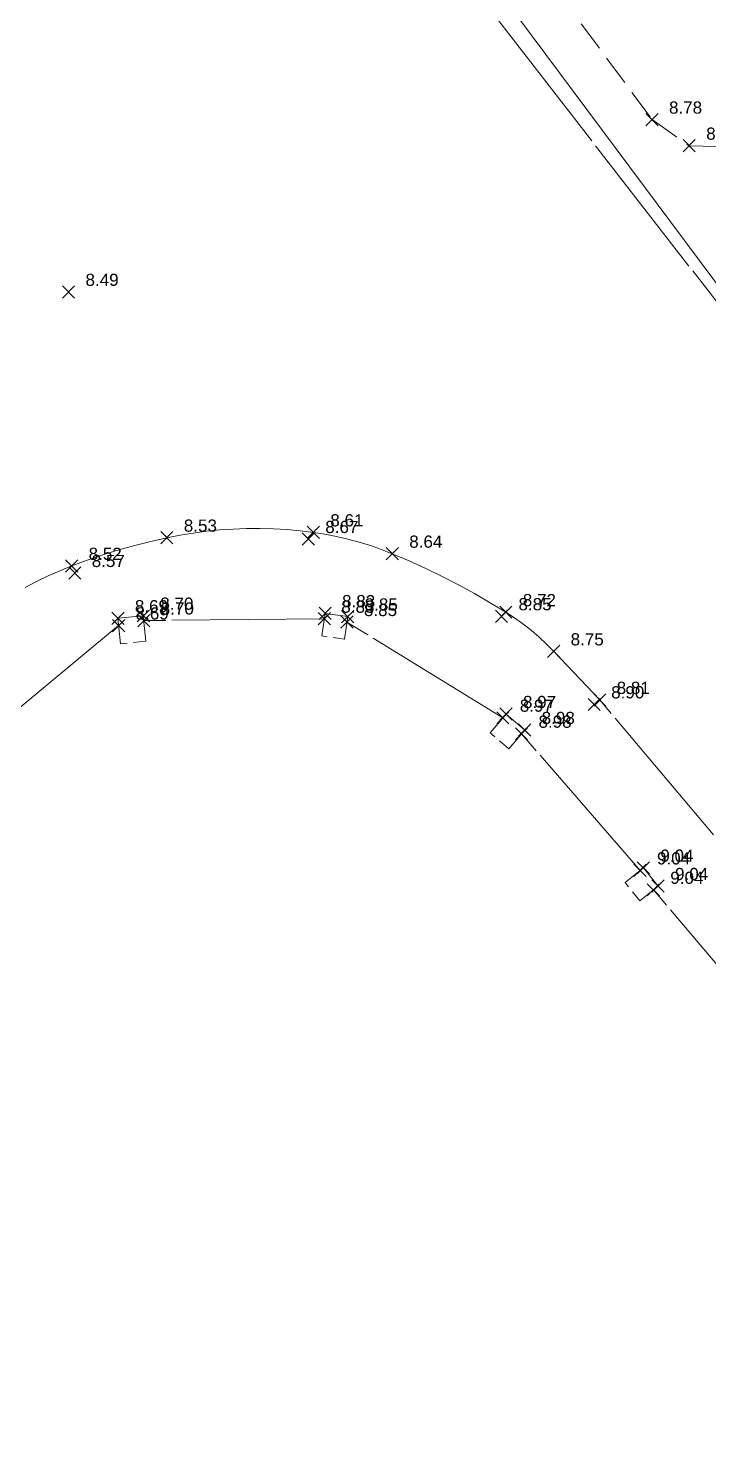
# Model space of a CAD drawing. Header units: metres. Extents: x 1232176 to 1232774, y 7198915 to 7199601.
# Drawn here: x 1232602.83 to 1232613.99, y 7199486.19 to 7199509.4 of the extents above; entities that cross this region are included whole.
import ezdxf

# ---------------------------------------------------------------- set-up
doc = ezdxf.new("R2010")
doc.units = ezdxf.units.M
doc.header["$PDMODE"] = 3
doc.header["$PDSIZE"] = 0.1
for name, pattern in [('LL_0821', [0.7, 0.5, -0.2]), ('LL_0822', [2.5, 2.5, 0]), ('SL_1146', [2.5, 2.5, 0]), ('Socle_Continu', [2.5, 2.5, 0]), ('YL_2901', [2.5, 2.5, 0])]:
    doc.linetypes.add(name, pattern=pattern)
for name, color, linetype, lineweight, true_color in [('BATIM_SCS', 7, 'Socle_Continu', 13, 0xdf7fff), ('EAUPL_SCT', 5, 'Socle_Continu', 13, 0x0000ff), ('SIGTS_PSS', 7, 'Socle_Continu', 13, 0x9966cc)]:
    doc.layers.add(name, color=color, linetype=linetype, lineweight=lineweight, true_color=true_color)
for name, color, linetype, lineweight in [('CLOTU_SCS', 212, 'Socle_Continu', 13), ('SIGTA_SCI', 7, 'Socle_Continu', 13), ('SIGTO_SCI', 255, 'Socle_Continu', 13), ('VOIRI_SCS', 7, 'Socle_Continu', 13)]:
    doc.layers.add(name, color=color, linetype=linetype, lineweight=lineweight)
doc.styles.get("Standard").update_dxf_attribs({"font": 'arial.ttf'})
doc.linetypes.add('BL_0101', pattern='A,3,-0.2,0.2,-0.381,["ep",Standard,S=0.254,R=0,X=-0.2,Y=-0.1],-0.381,0.2,-0.2', length=4.562)

# ---------------------------------------------------------------- blocks, each defined once
blk = doc.blocks.new('YP_1521')
at = {"layer": 'SIGTO_SCI', "color": 7, "linetype": 'Socle_Continu'}
blk.add_point((0, 0), dxfattribs=at)
at = {"layer": 'SIGTA_SCI', "linetype": 'Socle_Continu'}
blk.add_attdef('ALT', (0.278, 0.099), '', height=0.2, dxfattribs=at)
at = {"layer": 'SIGTA_SCI', "linetype": 'Socle_Continu', "flags": 9}
blk.add_attdef('CALQUE_ALT', (1.69, -1.18), '', height=0.2, dxfattribs=at)
at = {"layer": 'SIGTO_SCI', "linetype": 'Socle_Continu', "flags": 9}
for tag, p in [('ID', (1.69, 0.105)), ('NATURE', (1.69, -0.216)), ('FAMILLE', (1.69, -0.538)), ('CALQUE', (1.69, -0.859)), ('PCRS', (1.69, -1.823))]:
    blk.add_attdef(tag, p, '', height=0.2, dxfattribs=at)
blk = doc.blocks.new('RP_1126')
at = {"layer": 'BATIM_SCS', "linetype": 'Socle_Continu', "flags": 128}
blk.add_lwpolyline([(0, 0), (0, 1), (1, 1), (1, 0)], close=True, dxfattribs=at)
at = {"layer": 'BATIM_SCS', "linetype": 'Socle_Continu', "flags": 9}
for tag, p in [('ID', (1.409, 0.991)), ('NATURE', (1.409, 0.67)), ('CALQUE', (1.409, 0.028)), ('FAMILLE', (1.409, 0.349)), ('PCRS', (1.409, -0.294))]:
    blk.add_attdef(tag, p, '', height=0.2, dxfattribs=at)

msp = doc.modelspace()

# ---------------------------------------------------------------- linework, layer by layer
at = {"layer": 'CLOTU_SCS', "linetype": 'SL_1146'}
for points in [[(1232604.309, 7199499.602, 8.69), (1232602.005, 7199497.689, 8.74)], [(1232607.684, 7199499.714, 8.83), (1232604.722, 7199499.684, 8.7)], [(1232610.613, 7199498.089, 8.97), (1232608.055, 7199499.66, 8.85)], [(1232612.864, 7199495.584, 9.04), (1232610.92, 7199497.826, 8.98)], [(1232614.98, 7199493.03, 9.08), (1232613.083, 7199495.264, 9.04)]]:
    msp.add_polyline3d(points, dxfattribs=at)
at = {"layer": 'EAUPL_SCT', "linetype": 'BL_0101'}
msp.add_polyline3d([(1232592.306, 7199534.477, 6.63), (1232627.79, 7199486.874, 6.93)], dxfattribs=at)
at = {"layer": 'SIGTS_PSS', "linetype": 'YL_2901'}
msp.add_polyline3d([(1232588.035, 7199526.334, 7.98), (1232604.168, 7199517.749, 8.37), (1232654.031, 7199453.452, 9.16)], dxfattribs=at)
at = {"layer": 'VOIRI_SCS', "linetype": 'LL_0821'}
msp.add_polyline3d([(1232611.527, 7199511.508, 8.66), (1232611.077, 7199511.028, 8.65), (1232611.068, 7199510.605, 8.66), (1232613.061, 7199507.906, 8.78), (1232613.671, 7199507.477, 8.8), (1232614.116, 7199507.466, 8.82), (1232614.388, 7199507.684, 8.83)], dxfattribs=at)
at = {"layer": 'VOIRI_SCS', "linetype": 'LL_0822'}
msp.add_polyline3d([(1232617.419, 7199492.195, 8.96), (1232612.203, 7199498.381, 8.81), (1232611.447, 7199499.179, 8.75), (1232611.328, 7199499.299, 8.745), (1232611.204, 7199499.415, 8.74), (1232611.075, 7199499.525, 8.735), (1232610.942, 7199499.63, 8.73), (1232610.804, 7199499.728, 8.725), (1232610.662, 7199499.821, 8.72), (1232610.406, 7199499.977, 8.709), (1232610.147, 7199500.127, 8.697), (1232609.884, 7199500.271, 8.686), (1232609.617, 7199500.408, 8.674), (1232609.347, 7199500.539, 8.663), (1232609.074, 7199500.664, 8.651), (1232608.799, 7199500.781, 8.64), (1232608.62, 7199500.852, 8.636), (1232608.439, 7199500.915, 8.631), (1232608.255, 7199500.972, 8.627), (1232608.07, 7199501.022, 8.623), (1232607.883, 7199501.065, 8.619), (1232607.694, 7199501.102, 8.614), (1232607.504, 7199501.131, 8.61), (1232607.286, 7199501.157, 8.603), (1232607.067, 7199501.177, 8.595), (1232606.848, 7199501.19, 8.588), (1232606.628, 7199501.195, 8.581), (1232606.408, 7199501.194, 8.574), (1232606.189, 7199501.186, 8.566), (1232605.969, 7199501.171, 8.559), (1232605.751, 7199501.15, 8.552), (1232605.533, 7199501.121, 8.545), (1232605.316, 7199501.086, 8.537), (1232605.1, 7199501.044, 8.53), (1232604.835, 7199500.984, 8.528), (1232604.572, 7199500.917, 8.527), (1232604.31, 7199500.844, 8.525), (1232604.051, 7199500.763, 8.523), (1232603.793, 7199500.676, 8.522), (1232603.538, 7199500.581, 8.52), (1232603.343, 7199500.503, 8.516), (1232603.15, 7199500.417, 8.512), (1232602.961, 7199500.326, 8.508), (1232602.774, 7199500.228, 8.504)], dxfattribs=at)

# ---------------------------------------------------------------- block references
at = {"layer": 'BATIM_SCS', "linetype": 'Socle_Continu'}
for p, xscale, yscale, zscale, rotation in [((1232604.297, 7199499.721, 8.69), 0.4184500809219319, 0.4184500809219319, 0.9963097164807904, 275.7549951367975), ((1232607.697, 7199499.803, 8.83), 0.3744747675082855, 0.3744747675082855, 0.8916065893054416, 261.6088788216039), ((1232610.666, 7199498.15, 8.97), 0.4037011159483705, 0.4037011159483705, 0.9611931332104061, 229.4247212561312), ((1232612.919, 7199495.627, 9.04), 0.3858546826923008, 0.3858546826923008, 0.9187016254578589, 218.7687564466906)]:
    msp.add_blockref('RP_1126', p, dxfattribs=dict(at, xscale=xscale, yscale=yscale, zscale=zscale, rotation=rotation))
at = {"layer": 'SIGTO_SCI', "linetype": 'Socle_Continu'}
ref = msp.add_blockref('YP_1521', (1232613.061, 7199507.906, 8.78), dxfattribs=at)
ref.add_attrib('ALT', '8.78', (1232613.339, 7199508.004, 8.78), dxfattribs={"layer": 'SIGTA_SCI', "linetype": 'Socle_Continu', "height": 0.2})
ref = msp.add_blockref('YP_1521', (1232613.671, 7199507.477, 8.8), dxfattribs=at)
ref.add_attrib('ALT', '8.80', (1232613.949, 7199507.576, 8.8), dxfattribs={"layer": 'SIGTA_SCI', "linetype": 'Socle_Continu', "height": 0.2})
ref = msp.add_blockref('YP_1521', (1232603.487, 7199505.078, 8.49), dxfattribs=at)
ref.add_attrib('ALT', '8.49', (1232603.765, 7199505.177, 8.49), dxfattribs={"layer": 'SIGTA_SCI', "linetype": 'Socle_Continu', "height": 0.2})
ref = msp.add_blockref('YP_1521', (1232605.1, 7199501.044, 8.53), dxfattribs=at)
ref.add_attrib('ALT', '8.53', (1232605.378, 7199501.143, 8.53), dxfattribs={"layer": 'SIGTA_SCI', "linetype": 'Socle_Continu', "height": 0.2})
ref = msp.add_blockref('YP_1521', (1232607.421, 7199501.022, 8.67), dxfattribs=at)
ref.add_attrib('ALT', '8.67', (1232607.699, 7199501.121, 8.67), dxfattribs={"layer": 'SIGTA_SCI', "linetype": 'Socle_Continu', "height": 0.2})
ref = msp.add_blockref('YP_1521', (1232607.504, 7199501.131, 8.61), dxfattribs=at)
ref.add_attrib('ALT', '8.61', (1232607.782, 7199501.23, 8.61), dxfattribs={"layer": 'SIGTA_SCI', "linetype": 'Socle_Continu', "height": 0.2})
ref = msp.add_blockref('YP_1521', (1232608.799, 7199500.781, 8.64), dxfattribs=at)
ref.add_attrib('ALT', '8.64', (1232609.077, 7199500.88, 8.64), dxfattribs={"layer": 'SIGTA_SCI', "linetype": 'Socle_Continu', "height": 0.2})
ref = msp.add_blockref('YP_1521', (1232603.538, 7199500.581, 8.52), dxfattribs=at)
ref.add_attrib('ALT', '8.52', (1232603.816, 7199500.68, 8.52), dxfattribs={"layer": 'SIGTA_SCI', "linetype": 'Socle_Continu', "height": 0.2})
ref = msp.add_blockref('YP_1521', (1232603.589, 7199500.464, 8.57), dxfattribs=at)
ref.add_attrib('ALT', '8.57', (1232603.867, 7199500.563, 8.57), dxfattribs={"layer": 'SIGTA_SCI', "linetype": 'Socle_Continu', "height": 0.2})
ref = msp.add_blockref('YP_1521', (1232604.714, 7199499.763, 8.7), dxfattribs=at)
ref.add_attrib('ALT', '8.70', (1232604.992, 7199499.862, 8.7), dxfattribs={"layer": 'SIGTA_SCI', "linetype": 'Socle_Continu', "height": 0.2})
ref = msp.add_blockref('YP_1521', (1232607.697, 7199499.803, 8.83), dxfattribs=at)
ref.add_attrib('ALT', '8.83', (1232607.975, 7199499.902, 8.83), dxfattribs={"layer": 'SIGTA_SCI', "linetype": 'Socle_Continu', "height": 0.2})
ref = msp.add_blockref('YP_1521', (1232610.662, 7199499.821, 8.72), dxfattribs=at)
ref.add_attrib('ALT', '8.72', (1232610.94, 7199499.92, 8.72), dxfattribs={"layer": 'SIGTA_SCI', "linetype": 'Socle_Continu', "height": 0.2})
ref = msp.add_blockref('YP_1521', (1232604.297, 7199499.721, 8.69), dxfattribs=at)
ref.add_attrib('ALT', '8.69', (1232604.575, 7199499.82, 8.69), dxfattribs={"layer": 'SIGTA_SCI', "linetype": 'Socle_Continu', "height": 0.2})
ref = msp.add_blockref('YP_1521', (1232604.309, 7199499.602, 8.69), dxfattribs=at)
ref.add_attrib('ALT', '8.69', (1232604.587, 7199499.701, 8.69), dxfattribs={"layer": 'SIGTA_SCI', "linetype": 'Socle_Continu', "height": 0.2})
ref = msp.add_blockref('YP_1521', (1232604.722, 7199499.684, 8.7), dxfattribs=at)
ref.add_attrib('ALT', '8.70', (1232605, 7199499.783, 8.7), dxfattribs={"layer": 'SIGTA_SCI', "linetype": 'Socle_Continu', "height": 0.2})
ref = msp.add_blockref('YP_1521', (1232607.684, 7199499.714, 8.83), dxfattribs=at)
ref.add_attrib('ALT', '8.83', (1232607.962, 7199499.813, 8.83), dxfattribs={"layer": 'SIGTA_SCI', "linetype": 'Socle_Continu', "height": 0.2})
ref = msp.add_blockref('YP_1521', (1232608.055, 7199499.66, 8.85), dxfattribs=at)
ref.add_attrib('ALT', '8.85', (1232608.333, 7199499.758, 8.85), dxfattribs={"layer": 'SIGTA_SCI', "linetype": 'Socle_Continu', "height": 0.2})
ref = msp.add_blockref('YP_1521', (1232608.068, 7199499.749, 8.85), dxfattribs=at)
ref.add_attrib('ALT', '8.85', (1232608.346, 7199499.848, 8.85), dxfattribs={"layer": 'SIGTA_SCI', "linetype": 'Socle_Continu', "height": 0.2})
ref = msp.add_blockref('YP_1521', (1232610.591, 7199499.754, 8.85), dxfattribs=at)
ref.add_attrib('ALT', '8.85', (1232610.869, 7199499.853, 8.85), dxfattribs={"layer": 'SIGTA_SCI', "linetype": 'Socle_Continu', "height": 0.2})
ref = msp.add_blockref('YP_1521', (1232611.447, 7199499.179, 8.75), dxfattribs=at)
ref.add_attrib('ALT', '8.75', (1232611.725, 7199499.277, 8.75), dxfattribs={"layer": 'SIGTA_SCI', "linetype": 'Socle_Continu', "height": 0.2})
ref = msp.add_blockref('YP_1521', (1232612.203, 7199498.381, 8.81), dxfattribs=at)
ref.add_attrib('ALT', '8.81', (1232612.481, 7199498.48, 8.81), dxfattribs={"layer": 'SIGTA_SCI', "linetype": 'Socle_Continu', "height": 0.2})
ref = msp.add_blockref('YP_1521', (1232610.666, 7199498.15, 8.97), dxfattribs=at)
ref.add_attrib('ALT', '8.97', (1232610.943, 7199498.248, 8.97), dxfattribs={"layer": 'SIGTA_SCI', "linetype": 'Socle_Continu', "height": 0.2})
ref = msp.add_blockref('YP_1521', (1232612.112, 7199498.308, 8.9), dxfattribs=at)
ref.add_attrib('ALT', '8.90', (1232612.39, 7199498.407, 8.9), dxfattribs={"layer": 'SIGTA_SCI', "linetype": 'Socle_Continu', "height": 0.2})
ref = msp.add_blockref('YP_1521', (1232610.613, 7199498.089, 8.97), dxfattribs=at)
ref.add_attrib('ALT', '8.97', (1232610.891, 7199498.188, 8.97), dxfattribs={"layer": 'SIGTA_SCI', "linetype": 'Socle_Continu', "height": 0.2})
ref = msp.add_blockref('YP_1521', (1232610.92, 7199497.826, 8.98), dxfattribs=at)
ref.add_attrib('ALT', '8.98', (1232611.198, 7199497.925, 8.98), dxfattribs={"layer": 'SIGTA_SCI', "linetype": 'Socle_Continu', "height": 0.2})
ref = msp.add_blockref('YP_1521', (1232610.972, 7199497.887, 8.98), dxfattribs=at)
ref.add_attrib('ALT', '8.98', (1232611.25, 7199497.986, 8.98), dxfattribs={"layer": 'SIGTA_SCI', "linetype": 'Socle_Continu', "height": 0.2})
ref = msp.add_blockref('YP_1521', (1232612.864, 7199495.584, 9.04), dxfattribs=at)
ref.add_attrib('ALT', '9.04', (1232613.142, 7199495.682, 9.04), dxfattribs={"layer": 'SIGTA_SCI', "linetype": 'Socle_Continu', "height": 0.2})
ref = msp.add_blockref('YP_1521', (1232612.919, 7199495.627, 9.04), dxfattribs=at)
ref.add_attrib('ALT', '9.04', (1232613.197, 7199495.726, 9.04), dxfattribs={"layer": 'SIGTA_SCI', "linetype": 'Socle_Continu', "height": 0.2})
ref = msp.add_blockref('YP_1521', (1232613.083, 7199495.264, 9.04), dxfattribs=at)
ref.add_attrib('ALT', '9.04', (1232613.36, 7199495.363, 9.04), dxfattribs={"layer": 'SIGTA_SCI', "linetype": 'Socle_Continu', "height": 0.2})
ref = msp.add_blockref('YP_1521', (1232613.16, 7199495.327, 9.04), dxfattribs=at)
ref.add_attrib('ALT', '9.04', (1232613.438, 7199495.425, 9.04), dxfattribs={"layer": 'SIGTA_SCI', "linetype": 'Socle_Continu', "height": 0.2})

doc.saveas('drawing.dxf')
